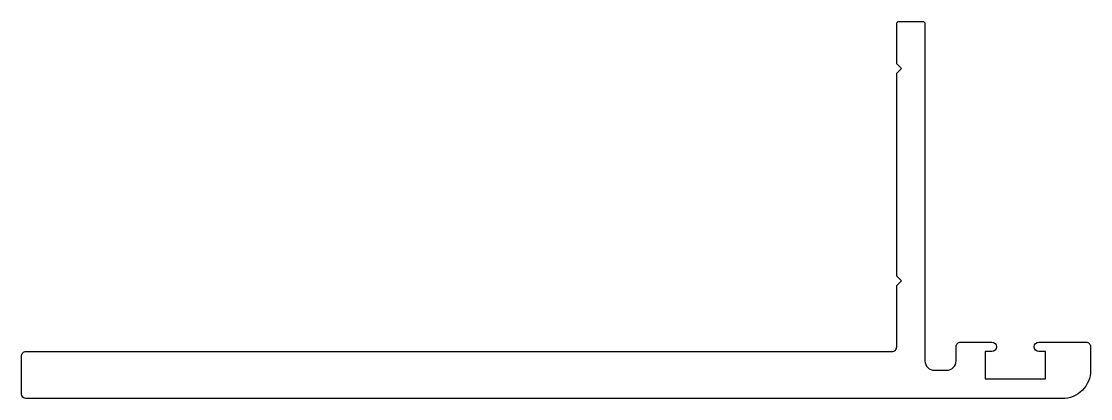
# Model space of a CAD drawing. Extents: x 168 to 282, y 271 to 311.
import ezdxf

# ---------------------------------------------------------------- set-up
doc = ezdxf.new("R2010")
doc.units = 0
doc.layers.get('0').update_dxf_attribs({"linetype": 'CONTINUOUS'})

msp = doc.modelspace()

# ---------------------------------------------------------------- linework, layer by layer
msp.add_lwpolyline([(263.99, 310.76, -0.414214), (264.24, 310.51), (264.24, 274.72, 0.414214), (265.24, 273.72), (266.54, 273.72, 0.414214), (267.54, 274.72), (267.54, 276.22, -0.414214), (268.04, 276.72), (271.34, 276.72, -1), (271.34, 275.72), (270.64, 275.72), (270.64, 272.82), (277.04, 272.82), (277.04, 275.72), (276.34, 275.72, -1), (276.34, 276.72), (281.34, 276.72, -0.414214), (281.84, 276.22), (281.84, 273.72, -0.414214), (278.84, 270.72), (168.72, 270.72, -0.402118), (168.24, 271.22), (168.24, 275.22, -0.414214), (168.74, 275.72), (260.74, 275.72, 0.414214), (261.24, 276.22), (261.24, 282.72), (261.74, 283.22), (261.24, 283.72), (261.24, 305.26), (261.74, 305.76), (261.24, 306.26), (261.24, 310.51, -0.414214), (261.49, 310.76)], format="xyb", close=True)

doc.saveas('drawing.dxf')
